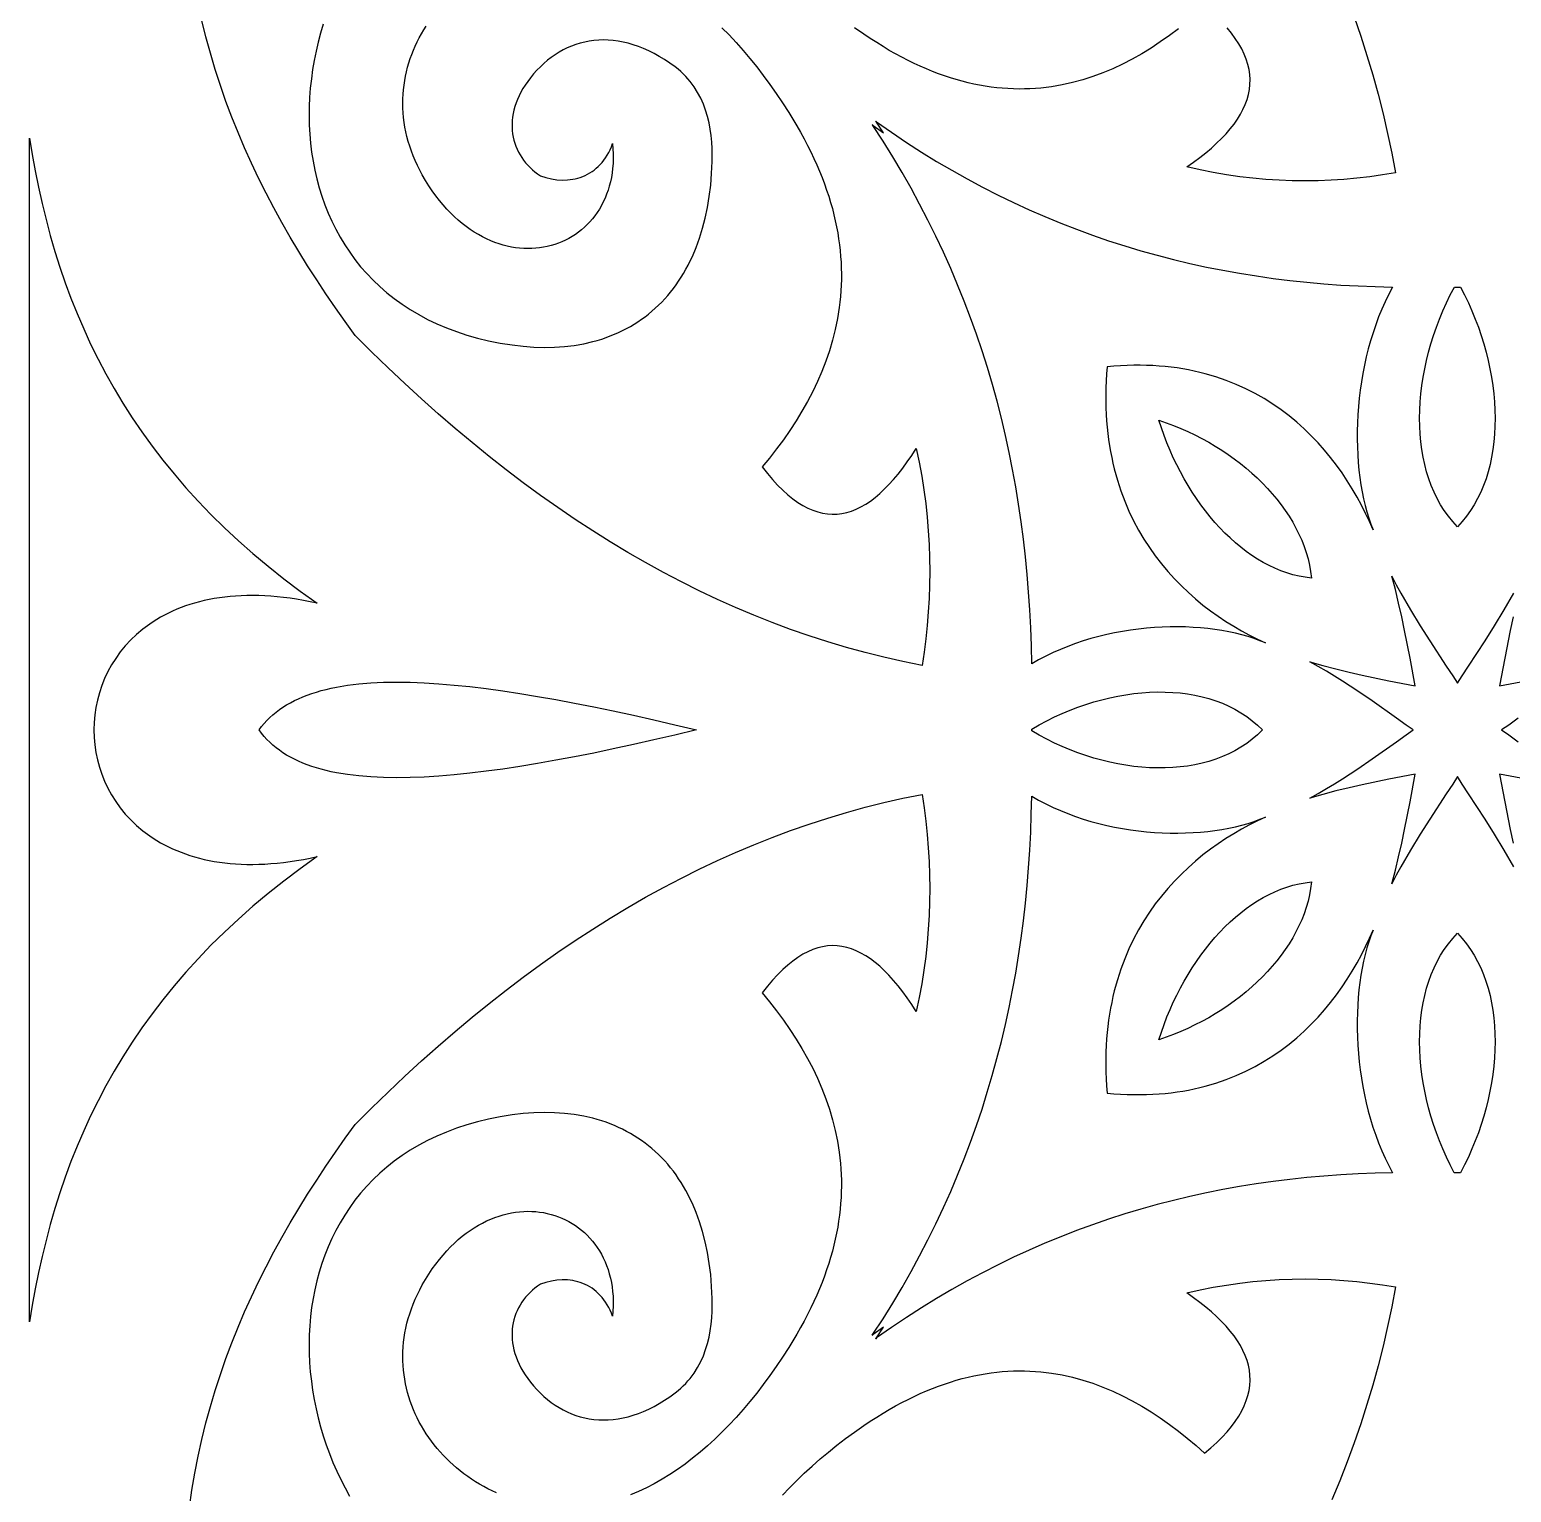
# Model space of a CAD drawing. Extents: x -375 to 375, y -1025 to 1025.
# Drawn here: x -275 to -197.2, y -586.3 to -509.4 of the extents above; entities that cross this region are included whole.
import ezdxf

# ---------------------------------------------------------------- set-up
doc = ezdxf.new("R2010")
doc.units = 0
doc.layers.add('LAYER_1', color=18, linetype='CONTINUOUS')

msp = doc.modelspace()

# ---------------------------------------------------------------- linework, layer by layer
at = {"layer": 'LAYER_1'}
for points in [[(-238.631, -509.324), (-238.257, -509.706), (-237.887, -510.103), (-237.522, -510.515), (-237.162, -510.94), (-236.808, -511.38), (-236.459, -511.833), (-236.116, -512.299), (-235.779, -512.778), (-235.448, -513.27), (-235.123, -513.773), (-234.906, -514.124), (-234.698, -514.472), (-234.5, -514.819), (-234.311, -515.163), (-234.132, -515.506), (-233.962, -515.847), (-233.801, -516.185), (-233.65, -516.522), (-233.507, -516.857), (-233.373, -517.189), (-233.248, -517.52), (-233.132, -517.849), (-233.024, -518.176), (-232.925, -518.501), (-232.834, -518.824), (-232.752, -519.145), (-232.677, -519.465), (-232.611, -519.782), (-232.553, -520.098), (-232.502, -520.411), (-232.459, -520.723), (-232.424, -521.033), (-232.397, -521.34), (-232.377, -521.646), (-232.364, -521.95), (-232.359, -522.253), (-232.36, -522.553), (-232.369, -522.852), (-232.385, -523.148), (-232.407, -523.443), (-232.437, -523.736), (-232.472, -524.027), (-232.564, -524.604), (-232.681, -525.173), (-232.822, -525.735), (-232.987, -526.29), (-233.175, -526.838), (-233.384, -527.378), (-233.616, -527.912), (-233.867, -528.438), (-234.138, -528.957), (-234.428, -529.469), (-234.736, -529.974), (-235.062, -530.473), (-235.403, -530.964), (-235.76, -531.449), (-236.132, -531.926), (-236.518, -532.397), (-236.246, -532.743), (-235.976, -533.062), (-235.707, -533.354), (-235.44, -533.62), (-235.174, -533.859), (-234.909, -534.073), (-234.645, -534.261), (-234.383, -534.423), (-234.122, -534.56), (-233.863, -534.673), (-233.604, -534.761), (-233.347, -534.825), (-233.091, -534.864), (-232.836, -534.88), (-232.582, -534.873), (-232.33, -534.842), (-232.078, -534.788), (-231.828, -534.712), (-231.578, -534.613), (-231.33, -534.493), (-231.083, -534.35), (-230.836, -534.186), (-230.591, -534.001), (-230.347, -533.795), (-230.103, -533.568), (-229.861, -533.32), (-229.619, -533.053), (-229.379, -532.766), (-229.139, -532.459), (-228.9, -532.133), (-228.662, -531.787), (-228.425, -531.423), (-228.273, -532.148), (-228.141, -532.871), (-228.026, -533.593), (-227.931, -534.312), (-227.853, -535.031), (-227.793, -535.747), (-227.751, -536.462), (-227.726, -537.175), (-227.719, -537.887), (-227.728, -538.597), (-227.754, -539.305), (-227.796, -540.012), (-227.854, -540.716), (-227.928, -541.419), (-228.018, -542.121), (-228.123, -542.821), (-229.123, -542.618), (-230.12, -542.393), (-231.111, -542.145), (-232.097, -541.874), (-233.079, -541.58), (-234.056, -541.264), (-235.028, -540.926), (-235.996, -540.565), (-236.959, -540.181), (-237.917, -539.776), (-238.871, -539.349), (-239.821, -538.899), (-240.765, -538.428), (-241.706, -537.935), (-242.642, -537.421), (-243.573, -536.885), (-244.5, -536.328), (-245.423, -535.75), (-246.341, -535.15), (-247.256, -534.529), (-248.165, -533.888), (-249.071, -533.226), (-249.972, -532.543), (-250.869, -531.839), (-251.762, -531.115), (-252.651, -530.37), (-253.536, -529.606), (-254.417, -528.821), (-255.293, -528.016), (-256.166, -527.191), (-257.034, -526.346), (-257.899, -525.482), (-258.421, -524.761), (-258.933, -524.036), (-259.433, -523.304), (-259.921, -522.567), (-260.397, -521.824), (-260.861, -521.075), (-261.311, -520.32), (-261.747, -519.557), (-262.169, -518.788), (-262.577, -518.012), (-262.969, -517.228), (-263.345, -516.437), (-263.706, -515.638), (-264.05, -514.831), (-264.377, -514.016), (-264.687, -513.193), (-264.978, -512.36), (-265.251, -511.519), (-265.506, -510.669), (-265.74, -509.81), (-265.955, -508.94)], [(-205.425, -508.76), (-205.078, -509.766), (-204.753, -510.778), (-204.449, -511.794), (-204.167, -512.816), (-203.906, -513.842), (-203.668, -514.873), (-203.451, -515.909), (-203.257, -516.951), (-203.929, -517.06), (-204.604, -517.153), (-205.279, -517.23), (-205.957, -517.291), (-206.636, -517.335), (-207.317, -517.362), (-207.999, -517.371), (-208.683, -517.363), (-209.369, -517.337), (-210.056, -517.293), (-210.745, -517.231), (-211.435, -517.15), (-212.127, -517.051), (-212.821, -516.932), (-213.516, -516.794), (-214.212, -516.636), (-213.862, -516.39), (-213.53, -516.142), (-213.217, -515.893), (-212.922, -515.644), (-212.646, -515.394), (-212.388, -515.142), (-212.151, -514.89), (-211.933, -514.637), (-211.734, -514.383), (-211.556, -514.128), (-211.399, -513.871), (-211.262, -513.614), (-211.146, -513.356), (-211.051, -513.096), (-210.978, -512.836), (-210.926, -512.574), (-210.897, -512.311), (-210.889, -512.047), (-210.905, -511.782), (-210.943, -511.516), (-211.004, -511.248), (-211.088, -510.979), (-211.197, -510.709), (-211.329, -510.437), (-211.485, -510.164), (-211.665, -509.89), (-211.87, -509.615), (-212.101, -509.338)], [(-259.574, -509.129), (-259.716, -509.602), (-259.842, -510.079), (-259.955, -510.558), (-260.052, -511.04), (-260.135, -511.524), (-260.202, -512.009), (-260.255, -512.495), (-260.292, -512.981), (-260.313, -513.466), (-260.319, -513.951), (-260.31, -514.434), (-260.284, -514.915), (-260.243, -515.394), (-260.186, -515.869), (-260.112, -516.341), (-260.022, -516.808), (-259.915, -517.27), (-259.792, -517.727), (-259.651, -518.179), (-259.494, -518.623), (-259.32, -519.061), (-259.129, -519.49), (-258.92, -519.912), (-258.694, -520.325), (-258.45, -520.729), (-258.188, -521.122), (-257.909, -521.506), (-257.611, -521.878), (-257.295, -522.239), (-256.961, -522.587), (-256.608, -522.923), (-256.237, -523.246), (-255.847, -523.555), (-255.438, -523.85), (-255.011, -524.13), (-254.564, -524.395), (-254.097, -524.643), (-253.612, -524.875), (-253.106, -525.09), (-252.581, -525.287), (-252.037, -525.466), (-251.472, -525.626), (-250.887, -525.767), (-250.282, -525.888), (-249.656, -525.988), (-249.079, -526.056), (-248.515, -526.098), (-247.964, -526.114), (-247.426, -526.104), (-246.901, -526.069), (-246.391, -526.008), (-245.895, -525.922), (-245.414, -525.811), (-245.179, -525.747), (-244.948, -525.676), (-244.72, -525.599), (-244.497, -525.516), (-244.277, -525.428), (-244.062, -525.333), (-243.85, -525.232), (-243.643, -525.125), (-243.439, -525.013), (-243.24, -524.894), (-243.045, -524.77), (-242.854, -524.64), (-242.667, -524.504), (-242.485, -524.363), (-242.307, -524.215), (-242.133, -524.062), (-241.964, -523.904), (-241.799, -523.739), (-241.639, -523.57), (-241.483, -523.394), (-241.332, -523.213), (-241.186, -523.027), (-241.044, -522.835), (-240.907, -522.638), (-240.775, -522.435), (-240.647, -522.227), (-240.525, -522.013), (-240.407, -521.795), (-240.294, -521.57), (-240.187, -521.341), (-239.986, -520.867), (-239.806, -520.372), (-239.647, -519.857), (-239.508, -519.321), (-239.391, -518.766), (-239.296, -518.191), (-239.223, -517.597), (-239.173, -516.983), (-239.145, -516.351), (-239.14, -516.014), (-239.146, -515.674), (-239.165, -515.334), (-239.198, -514.993), (-239.245, -514.655), (-239.309, -514.319), (-239.391, -513.987), (-239.49, -513.66), (-239.61, -513.34), (-239.749, -513.028), (-239.911, -512.725), (-240.096, -512.432), (-240.304, -512.15), (-240.418, -512.014), (-240.538, -511.881), (-240.665, -511.752), (-240.798, -511.626), (-240.938, -511.504), (-241.086, -511.387), (-241.365, -511.184), (-241.644, -510.998), (-241.922, -510.828), (-242.199, -510.674), (-242.474, -510.536), (-242.747, -510.414), (-243.019, -510.307), (-243.289, -510.215), (-243.557, -510.137), (-243.822, -510.075), (-244.085, -510.027), (-244.345, -509.993), (-244.603, -509.973), (-244.857, -509.966), (-245.108, -509.974), (-245.355, -509.994), (-245.599, -510.028), (-245.839, -510.075), (-246.075, -510.134), (-246.307, -510.206), (-246.534, -510.29), (-246.757, -510.386), (-246.975, -510.493), (-247.188, -510.612), (-247.396, -510.743), (-247.598, -510.885), (-247.795, -511.037), (-247.986, -511.2), (-248.172, -511.374), (-248.351, -511.558), (-248.524, -511.751), (-248.691, -511.955), (-248.834, -512.144), (-248.965, -512.333), (-249.084, -512.523), (-249.192, -512.712), (-249.288, -512.901), (-249.372, -513.089), (-249.445, -513.277), (-249.507, -513.464), (-249.559, -513.649), (-249.599, -513.833), (-249.629, -514.016), (-249.649, -514.196), (-249.659, -514.375), (-249.659, -514.551), (-249.649, -514.725), (-249.629, -514.897), (-249.6, -515.065), (-249.562, -515.23), (-249.515, -515.392), (-249.459, -515.55), (-249.394, -515.705), (-249.321, -515.856), (-249.24, -516.002), (-249.15, -516.144), (-249.053, -516.282), (-248.948, -516.414), (-248.835, -516.542), (-248.715, -516.664), (-248.588, -516.781), (-248.454, -516.892), (-248.313, -516.997), (-248.166, -517.096), (-247.881, -517.192), (-247.595, -517.262), (-247.309, -517.307), (-247.025, -517.327), (-246.745, -517.32), (-246.47, -517.287), (-246.335, -517.26), (-246.202, -517.226), (-246.072, -517.186), (-245.943, -517.139), (-245.817, -517.085), (-245.694, -517.023), (-245.574, -516.955), (-245.457, -516.88), (-245.344, -516.798), (-245.234, -516.709), (-245.128, -516.612), (-245.026, -516.508), (-244.928, -516.397), (-244.835, -516.279), (-244.746, -516.153), (-244.662, -516.02), (-244.583, -515.879), (-244.51, -515.731), (-244.442, -515.575), (-244.379, -515.412), (-244.357, -515.683), (-244.346, -515.949), (-244.345, -516.209), (-244.354, -516.463), (-244.374, -516.712), (-244.403, -516.955), (-244.443, -517.191), (-244.491, -517.422), (-244.549, -517.646), (-244.615, -517.864), (-244.69, -518.075), (-244.773, -518.28), (-244.865, -518.478), (-244.964, -518.669), (-245.071, -518.853), (-245.185, -519.03), (-245.307, -519.2), (-245.435, -519.363), (-245.569, -519.518), (-245.711, -519.666), (-245.858, -519.807), (-246.011, -519.939), (-246.169, -520.064), (-246.333, -520.181), (-246.502, -520.289), (-246.676, -520.39), (-246.854, -520.482), (-247.037, -520.566), (-247.224, -520.642), (-247.415, -520.708), (-247.609, -520.766), (-247.806, -520.816), (-248.007, -520.856), (-248.21, -520.887), (-248.416, -520.909), (-248.625, -520.922), (-248.835, -520.925), (-249.047, -520.919), (-249.261, -520.904), (-249.476, -520.878), (-249.692, -520.843), (-249.909, -520.798), (-250.126, -520.742), (-250.344, -520.677), (-250.562, -520.601), (-250.779, -520.515), (-250.996, -520.418), (-251.213, -520.311), (-251.428, -520.193), (-251.643, -520.064), (-251.855, -519.924), (-252.066, -519.773), (-252.276, -519.611), (-252.483, -519.437), (-252.687, -519.253), (-252.889, -519.056), (-253.088, -518.848), (-253.283, -518.629), (-253.475, -518.397), (-253.664, -518.153), (-253.848, -517.898), (-254.028, -517.63), (-254.204, -517.35), (-254.375, -517.057), (-254.51, -516.807), (-254.634, -516.555), (-254.749, -516.304), (-254.854, -516.052), (-254.949, -515.8), (-255.035, -515.548), (-255.111, -515.297), (-255.178, -515.045), (-255.236, -514.795), (-255.284, -514.544), (-255.324, -514.295), (-255.355, -514.046), (-255.377, -513.799), (-255.39, -513.552), (-255.395, -513.307), (-255.391, -513.063), (-255.38, -512.82), (-255.36, -512.579), (-255.332, -512.34), (-255.296, -512.102), (-255.253, -511.867), (-255.201, -511.633), (-255.143, -511.402), (-255.076, -511.174), (-255.003, -510.947), (-254.922, -510.724), (-254.835, -510.503), (-254.74, -510.285), (-254.639, -510.069), (-254.53, -509.858), (-254.416, -509.649), (-254.294, -509.443), (-254.167, -509.242)], [(-214.653, -509.376), (-215.126, -509.731), (-215.605, -510.07), (-216.09, -510.39), (-216.583, -510.692), (-217.082, -510.974), (-217.587, -511.236), (-218.1, -511.477), (-218.62, -511.695), (-219.146, -511.89), (-219.679, -512.062), (-220.219, -512.209), (-220.767, -512.33), (-221.321, -512.425), (-221.601, -512.463), (-221.882, -512.493), (-222.166, -512.517), (-222.451, -512.533), (-222.738, -512.542), (-223.027, -512.544), (-223.317, -512.538), (-223.609, -512.525), (-223.904, -512.504), (-224.199, -512.475), (-224.497, -512.439), (-224.797, -512.394), (-225.098, -512.342), (-225.401, -512.281), (-225.706, -512.212), (-226.013, -512.135), (-226.322, -512.049), (-226.633, -511.954), (-226.945, -511.851), (-227.259, -511.739), (-227.575, -511.618), (-227.894, -511.488), (-228.213, -511.348), (-228.535, -511.2), (-228.859, -511.042), (-229.184, -510.875), (-229.512, -510.698), (-229.841, -510.512), (-230.172, -510.315), (-230.505, -510.109), (-230.84, -509.893), (-231.177, -509.667), (-231.661, -509.329)], [(-197.03, -553.392), (-197.537, -552.517), (-198.048, -551.681), (-198.543, -550.9), (-199.413, -549.571), (-199.751, -549.056), (-199.998, -548.662), (-200.246, -549.056), (-200.584, -549.571), (-201.455, -550.9), (-201.949, -551.681), (-202.459, -552.517), (-202.964, -553.392), (-203.209, -553.838), (-203.447, -554.288), (-203.258, -553.582), (-203.085, -552.87), (-202.923, -552.153), (-202.772, -551.433), (-202.489, -549.984), (-202.219, -548.532), (-203.608, -548.803), (-204.996, -549.092), (-205.689, -549.248), (-206.379, -549.414), (-207.067, -549.593), (-207.752, -549.786), (-207.316, -549.544), (-206.884, -549.292), (-206.457, -549.035), (-206.037, -548.773), (-205.229, -548.248), (-204.476, -547.735), (-203.193, -546.829), (-202.696, -546.474), (-202.316, -546.211), (-202.696, -545.95), (-203.193, -545.596), (-204.476, -544.689), (-205.229, -544.175), (-206.037, -543.648), (-206.457, -543.385), (-206.884, -543.126), (-207.316, -542.874), (-207.752, -542.631), (-207.067, -542.827), (-206.379, -543.008), (-205.689, -543.176), (-204.996, -543.333), (-203.608, -543.624), (-202.219, -543.898), (-202.489, -542.441), (-202.772, -540.99), (-202.923, -540.269), (-203.085, -539.552), (-203.258, -538.839), (-203.447, -538.131), (-203.209, -538.582), (-202.964, -539.029), (-202.459, -539.905), (-201.949, -540.742), (-201.455, -541.524), (-200.584, -542.853), (-200.246, -543.368), (-199.998, -543.76), (-199.751, -543.368), (-199.413, -542.853), (-198.543, -541.524), (-198.048, -540.742), (-197.537, -539.905), (-197.03, -539.029)], [(-197.075, -540.269), (-197.228, -540.99), (-197.514, -542.441), (-197.785, -543.898), (-196.393, -543.624)], [(-196.805, -545.596), (-197.304, -545.95), (-197.686, -546.211), (-197.304, -546.474), (-196.805, -546.829)], [(-196.393, -548.803), (-197.785, -548.532), (-197.514, -549.984), (-197.228, -551.433), (-197.075, -552.153)], [(-266.607, -587.055), (-266.477, -586.145), (-266.324, -585.246), (-266.15, -584.357), (-265.955, -583.478), (-265.74, -582.609), (-265.506, -581.75), (-265.251, -580.9), (-264.978, -580.059), (-264.687, -579.226), (-264.377, -578.403), (-264.05, -577.588), (-263.706, -576.781), (-263.345, -575.982), (-262.969, -575.191), (-262.577, -574.407), (-262.169, -573.631), (-261.747, -572.862), (-261.311, -572.099), (-260.861, -571.344), (-260.397, -570.595), (-259.921, -569.852), (-259.433, -569.115), (-258.933, -568.383), (-258.421, -567.658), (-257.899, -566.937), (-257.034, -566.073), (-256.166, -565.228), (-255.293, -564.403), (-254.417, -563.598), (-253.536, -562.813), (-252.651, -562.048), (-251.762, -561.304), (-250.869, -560.58), (-249.972, -559.876), (-249.071, -559.193), (-248.165, -558.531), (-247.256, -557.889), (-246.341, -557.269), (-245.423, -556.669), (-244.5, -556.091), (-243.573, -555.533), (-242.642, -554.998), (-241.706, -554.483), (-240.765, -553.99), (-239.821, -553.519), (-238.871, -553.07), (-237.917, -552.643), (-236.959, -552.237), (-235.996, -551.854), (-235.028, -551.493), (-234.056, -551.154), (-233.079, -550.838), (-232.097, -550.545), (-231.111, -550.274), (-230.12, -550.025), (-229.123, -549.8), (-228.123, -549.598), (-228.018, -550.298), (-227.928, -550.999), (-227.854, -551.702), (-227.796, -552.407), (-227.754, -553.114), (-227.728, -553.822), (-227.719, -554.532), (-227.726, -555.244), (-227.751, -555.957), (-227.793, -556.672), (-227.853, -557.388), (-227.931, -558.107), (-228.026, -558.826), (-228.141, -559.548), (-228.273, -560.271), (-228.425, -560.996), (-228.662, -560.632), (-228.9, -560.286), (-229.139, -559.96), (-229.379, -559.653), (-229.619, -559.366), (-229.861, -559.098), (-230.103, -558.851), (-230.347, -558.624), (-230.591, -558.418), (-230.836, -558.232), (-231.083, -558.068), (-231.33, -557.926), (-231.578, -557.805), (-231.828, -557.707), (-232.078, -557.63), (-232.33, -557.577), (-232.582, -557.546), (-232.836, -557.538), (-233.091, -557.554), (-233.347, -557.594), (-233.604, -557.658), (-233.863, -557.746), (-234.122, -557.858), (-234.383, -557.995), (-234.645, -558.158), (-234.909, -558.346), (-235.174, -558.559), (-235.44, -558.799), (-235.707, -559.064), (-235.976, -559.356), (-236.246, -559.675), (-236.518, -560.021), (-236.132, -560.492), (-235.76, -560.97), (-235.403, -561.454), (-235.062, -561.946), (-234.736, -562.444), (-234.428, -562.949), (-234.138, -563.461), (-233.867, -563.981), (-233.616, -564.507), (-233.384, -565.04), (-233.175, -565.581), (-232.987, -566.128), (-232.822, -566.683), (-232.681, -567.245), (-232.564, -567.815), (-232.472, -568.391), (-232.437, -568.682), (-232.407, -568.975), (-232.385, -569.27), (-232.369, -569.567), (-232.36, -569.865), (-232.359, -570.166), (-232.364, -570.468), (-232.377, -570.772), (-232.397, -571.078), (-232.424, -571.386), (-232.459, -571.696), (-232.502, -572.008), (-232.553, -572.321), (-232.611, -572.637), (-232.677, -572.954), (-232.752, -573.273), (-232.834, -573.594), (-232.925, -573.918), (-233.024, -574.243), (-233.132, -574.57), (-233.248, -574.899), (-233.373, -575.229), (-233.507, -575.562), (-233.65, -575.897), (-233.801, -576.234), (-233.962, -576.572), (-234.132, -576.913), (-234.311, -577.256), (-234.5, -577.6), (-234.698, -577.947), (-234.906, -578.295), (-235.123, -578.646), (-235.448, -579.15), (-235.779, -579.641), (-236.116, -580.12), (-236.459, -580.586), (-236.808, -581.039), (-237.162, -581.479), (-237.522, -581.905), (-237.887, -582.316), (-238.257, -582.713), (-238.631, -583.095), (-239.011, -583.461), (-239.395, -583.812), (-239.783, -584.147), (-240.175, -584.466), (-240.571, -584.768), (-240.971, -585.053), (-241.375, -585.32), (-241.781, -585.57), (-242.191, -585.802), (-242.604, -586.015), (-243.02, -586.21), (-243.438, -586.385)], [(-250.471, -586.285), (-250.7, -586.18), (-250.925, -586.069), (-251.146, -585.951), (-251.363, -585.828), (-251.575, -585.7), (-251.784, -585.565), (-251.987, -585.426), (-252.186, -585.281), (-252.38, -585.131), (-252.57, -584.976), (-252.754, -584.816), (-252.933, -584.651), (-253.107, -584.482), (-253.275, -584.308), (-253.438, -584.13), (-253.596, -583.947), (-253.748, -583.761), (-253.893, -583.57), (-254.033, -583.375), (-254.167, -583.177), (-254.294, -582.975), (-254.416, -582.77), (-254.53, -582.561), (-254.639, -582.349), (-254.74, -582.134), (-254.835, -581.916), (-254.922, -581.695), (-255.003, -581.472), (-255.076, -581.245), (-255.143, -581.017), (-255.201, -580.785), (-255.253, -580.552), (-255.296, -580.317), (-255.332, -580.079), (-255.36, -579.84), (-255.38, -579.599), (-255.391, -579.356), (-255.395, -579.112), (-255.39, -578.867), (-255.377, -578.62), (-255.355, -578.373), (-255.324, -578.124), (-255.284, -577.875), (-255.236, -577.624), (-255.178, -577.374), (-255.111, -577.122), (-255.035, -576.871), (-254.949, -576.619), (-254.854, -576.367), (-254.749, -576.115), (-254.634, -575.864), (-254.51, -575.613), (-254.375, -575.362), (-254.204, -575.069), (-254.028, -574.789), (-253.848, -574.521), (-253.664, -574.266), (-253.475, -574.022), (-253.283, -573.791), (-253.088, -573.571), (-252.889, -573.363), (-252.687, -573.166), (-252.483, -572.982), (-252.276, -572.808), (-252.066, -572.646), (-251.855, -572.495), (-251.643, -572.355), (-251.428, -572.226), (-251.213, -572.108), (-250.996, -572.001), (-250.779, -571.904), (-250.562, -571.818), (-250.344, -571.742), (-250.126, -571.677), (-249.909, -571.621), (-249.692, -571.576), (-249.476, -571.541), (-249.261, -571.515), (-249.047, -571.5), (-248.835, -571.494), (-248.625, -571.497), (-248.416, -571.51), (-248.21, -571.532), (-248.007, -571.563), (-247.806, -571.603), (-247.609, -571.653), (-247.415, -571.711), (-247.224, -571.777), (-247.037, -571.853), (-246.854, -571.937), (-246.676, -572.029), (-246.502, -572.13), (-246.333, -572.238), (-246.169, -572.355), (-246.011, -572.48), (-245.858, -572.612), (-245.711, -572.753), (-245.569, -572.9), (-245.435, -573.056), (-245.307, -573.219), (-245.185, -573.389), (-245.071, -573.566), (-244.964, -573.75), (-244.865, -573.941), (-244.773, -574.139), (-244.69, -574.344), (-244.615, -574.555), (-244.549, -574.773), (-244.491, -574.997), (-244.443, -575.227), (-244.403, -575.464), (-244.374, -575.707), (-244.354, -575.955), (-244.345, -576.209), (-244.346, -576.469), (-244.357, -576.735), (-244.379, -577.006), (-244.442, -576.843), (-244.51, -576.687), (-244.583, -576.539), (-244.662, -576.398), (-244.746, -576.265), (-244.835, -576.14), (-244.928, -576.021), (-245.026, -575.91), (-245.128, -575.806), (-245.234, -575.71), (-245.344, -575.62), (-245.457, -575.538), (-245.574, -575.463), (-245.694, -575.395), (-245.817, -575.334), (-245.943, -575.28), (-246.072, -575.233), (-246.202, -575.192), (-246.335, -575.159), (-246.47, -575.132), (-246.745, -575.098), (-247.025, -575.092), (-247.309, -575.111), (-247.595, -575.156), (-247.881, -575.227), (-248.166, -575.322), (-248.313, -575.421), (-248.454, -575.526), (-248.588, -575.638), (-248.715, -575.754), (-248.835, -575.877), (-248.948, -576.004), (-249.053, -576.137), (-249.15, -576.274), (-249.24, -576.416), (-249.321, -576.563), (-249.394, -576.713), (-249.459, -576.868), (-249.515, -577.026), (-249.562, -577.188), (-249.6, -577.354), (-249.629, -577.522), (-249.649, -577.693), (-249.659, -577.867), (-249.659, -578.044), (-249.649, -578.222), (-249.629, -578.403), (-249.599, -578.586), (-249.559, -578.77), (-249.507, -578.955), (-249.445, -579.142), (-249.372, -579.329), (-249.288, -579.518), (-249.192, -579.707), (-249.084, -579.896), (-248.965, -580.085), (-248.834, -580.275), (-248.691, -580.463), (-248.524, -580.667), (-248.351, -580.861), (-248.172, -581.045), (-247.986, -581.218), (-247.795, -581.381), (-247.598, -581.534), (-247.396, -581.675), (-247.188, -581.806), (-246.975, -581.925), (-246.757, -582.033), (-246.534, -582.129), (-246.307, -582.213), (-246.075, -582.284), (-245.839, -582.344), (-245.599, -582.39), (-245.355, -582.424), (-245.108, -582.445), (-244.857, -582.452), (-244.603, -582.446), (-244.345, -582.426), (-244.085, -582.392), (-243.822, -582.344), (-243.557, -582.281), (-243.289, -582.204), (-243.019, -582.112), (-242.747, -582.005), (-242.474, -581.882), (-242.199, -581.744), (-241.922, -581.59), (-241.644, -581.42), (-241.365, -581.234), (-241.086, -581.032), (-240.938, -580.914), (-240.798, -580.792), (-240.665, -580.667), (-240.538, -580.537), (-240.418, -580.405), (-240.304, -580.269), (-240.096, -579.987), (-239.911, -579.694), (-239.749, -579.391), (-239.61, -579.078), (-239.49, -578.758), (-239.391, -578.432), (-239.309, -578.1), (-239.245, -577.764), (-239.198, -577.425), (-239.165, -577.085), (-239.146, -576.744), (-239.14, -576.405), (-239.145, -576.067), (-239.173, -575.435), (-239.223, -574.821), (-239.296, -574.227), (-239.391, -573.652), (-239.508, -573.097), (-239.647, -572.562), (-239.806, -572.046), (-239.986, -571.551), (-240.187, -571.077), (-240.294, -570.848), (-240.407, -570.624), (-240.525, -570.405), (-240.647, -570.192), (-240.775, -569.984), (-240.907, -569.781), (-241.044, -569.584), (-241.186, -569.392), (-241.332, -569.205), (-241.483, -569.024), (-241.639, -568.849), (-241.799, -568.679), (-241.964, -568.515), (-242.133, -568.356), (-242.307, -568.203), (-242.485, -568.056), (-242.667, -567.914), (-242.854, -567.779), (-243.045, -567.649), (-243.24, -567.524), (-243.439, -567.406), (-243.643, -567.293), (-243.85, -567.187), (-244.062, -567.086), (-244.277, -566.991), (-244.497, -566.902), (-244.72, -566.819), (-244.948, -566.743), (-245.179, -566.672), (-245.414, -566.607), (-245.895, -566.497), (-246.391, -566.411), (-246.901, -566.35), (-247.426, -566.314), (-247.964, -566.304), (-248.515, -566.32), (-249.079, -566.362), (-249.656, -566.43), (-250.282, -566.531), (-250.887, -566.652), (-251.472, -566.792), (-252.037, -566.953), (-252.581, -567.132), (-253.106, -567.329), (-253.612, -567.544), (-254.097, -567.776), (-254.564, -568.024), (-255.011, -568.289), (-255.438, -568.568), (-255.847, -568.863), (-256.237, -569.172), (-256.608, -569.495), (-256.961, -569.831), (-257.295, -570.18), (-257.611, -570.541), (-257.909, -570.913), (-258.188, -571.297), (-258.45, -571.69), (-258.694, -572.094), (-258.92, -572.507), (-259.129, -572.928), (-259.32, -573.358), (-259.494, -573.796), (-259.651, -574.24), (-259.792, -574.691), (-259.915, -575.148), (-260.022, -575.611), (-260.112, -576.078), (-260.186, -576.55), (-260.243, -577.025), (-260.284, -577.504), (-260.31, -577.985), (-260.319, -578.468), (-260.313, -578.952), (-260.292, -579.438), (-260.255, -579.924), (-260.202, -580.41), (-260.135, -580.895), (-260.052, -581.379), (-259.955, -581.861), (-259.842, -582.34), (-259.716, -582.817), (-259.574, -583.29), (-259.419, -583.759), (-259.249, -584.223), (-259.065, -584.683), (-258.868, -585.136), (-258.656, -585.583), (-258.431, -586.023), (-258.193, -586.456)], [(-235.453, -586.401), (-235.086, -586.011), (-234.705, -585.626), (-234.309, -585.247), (-233.9, -584.872), (-233.478, -584.504), (-233.042, -584.141), (-232.594, -583.784), (-232.134, -583.434), (-231.661, -583.089), (-231.177, -582.752), (-230.84, -582.525), (-230.505, -582.309), (-230.172, -582.103), (-229.841, -581.907), (-229.512, -581.72), (-229.184, -581.543), (-228.859, -581.376), (-228.535, -581.218), (-228.213, -581.07), (-227.894, -580.931), (-227.575, -580.801), (-227.259, -580.68), (-226.945, -580.568), (-226.633, -580.464), (-226.322, -580.37), (-226.013, -580.284), (-225.706, -580.206), (-225.401, -580.137), (-225.098, -580.077), (-224.797, -580.024), (-224.497, -579.98), (-224.199, -579.943), (-223.904, -579.915), (-223.609, -579.894), (-223.317, -579.88), (-223.027, -579.875), (-222.738, -579.877), (-222.451, -579.886), (-222.166, -579.902), (-221.882, -579.925), (-221.601, -579.956), (-221.321, -579.993), (-220.767, -580.088), (-220.219, -580.21), (-219.679, -580.357), (-219.146, -580.528), (-218.62, -580.724), (-218.1, -580.942), (-217.587, -581.183), (-217.082, -581.444), (-216.583, -581.727), (-216.09, -582.028), (-215.605, -582.349), (-215.126, -582.687), (-214.653, -583.043), (-214.188, -583.414), (-213.729, -583.801), (-213.276, -584.202), (-212.943, -583.92), (-212.637, -583.638), (-212.356, -583.359), (-212.101, -583.08), (-211.87, -582.804), (-211.665, -582.528), (-211.485, -582.254), (-211.329, -581.981), (-211.197, -581.71), (-211.088, -581.44), (-211.004, -581.171), (-210.943, -580.903), (-210.905, -580.637), (-210.889, -580.371), (-210.897, -580.108), (-210.926, -579.845), (-210.978, -579.583), (-211.051, -579.323), (-211.146, -579.063), (-211.262, -578.805), (-211.399, -578.548), (-211.556, -578.291), (-211.734, -578.036), (-211.933, -577.782), (-212.151, -577.529), (-212.388, -577.277), (-212.646, -577.025), (-212.922, -576.775), (-213.217, -576.526), (-213.53, -576.277), (-213.862, -576.03), (-214.212, -575.783), (-213.516, -575.625), (-212.821, -575.487), (-212.127, -575.368), (-211.435, -575.268), (-210.745, -575.187), (-210.056, -575.125), (-209.369, -575.081), (-208.683, -575.055), (-207.999, -575.047), (-207.317, -575.057), (-206.636, -575.084), (-205.957, -575.128), (-205.279, -575.188), (-204.604, -575.266), (-203.929, -575.359), (-203.257, -575.469), (-203.451, -576.51), (-203.668, -577.546), (-203.906, -578.577), (-204.167, -579.603), (-204.449, -580.625), (-204.753, -581.641), (-205.078, -582.653), (-205.425, -583.659), (-205.794, -584.661), (-206.183, -585.658), (-206.594, -586.651)]]:
    msp.add_lwpolyline(points, dxfattribs=at)
for points in [[(-230.511, -514.271), (-229.728, -514.819), (-228.942, -515.347), (-228.15, -515.855), (-227.355, -516.344), (-226.554, -516.815), (-225.75, -517.266), (-224.941, -517.699), (-224.128, -518.114), (-223.311, -518.51), (-222.49, -518.888), (-221.664, -519.248), (-220.834, -519.59), (-220.001, -519.914), (-219.162, -520.221), (-218.32, -520.511), (-217.474, -520.783), (-216.624, -521.039), (-215.77, -521.277), (-214.911, -521.499), (-214.049, -521.705), (-213.183, -521.894), (-212.313, -522.067), (-211.439, -522.224), (-210.561, -522.365), (-209.68, -522.491), (-208.794, -522.601), (-207.905, -522.695), (-207.012, -522.775), (-206.115, -522.839), (-205.215, -522.889), (-204.311, -522.924), (-203.403, -522.944), (-203.605, -523.325), (-203.795, -523.715), (-203.972, -524.112), (-204.137, -524.516), (-204.291, -524.927), (-204.432, -525.344), (-204.562, -525.765), (-204.681, -526.191), (-204.788, -526.619), (-204.884, -527.051), (-204.968, -527.484), (-205.042, -527.919), (-205.105, -528.354), (-205.157, -528.788), (-205.199, -529.222), (-205.23, -529.653), (-205.251, -530.082), (-205.262, -530.508), (-205.263, -530.93), (-205.254, -531.347), (-205.235, -531.758), (-205.207, -532.163), (-205.169, -532.561), (-205.122, -532.951), (-205.066, -533.333), (-205, -533.705), (-204.926, -534.068), (-204.843, -534.419), (-204.751, -534.759), (-204.651, -535.087), (-204.543, -535.402), (-204.426, -535.703), (-204.617, -535.269), (-204.821, -534.835), (-205.04, -534.403), (-205.273, -533.974), (-205.52, -533.548), (-205.782, -533.127), (-206.059, -532.711), (-206.352, -532.303), (-206.659, -531.901), (-206.982, -531.509), (-207.321, -531.127), (-207.675, -530.755), (-208.046, -530.395), (-208.433, -530.047), (-208.836, -529.714), (-209.256, -529.395), (-209.693, -529.092), (-210.147, -528.806), (-210.619, -528.538), (-211.107, -528.288), (-211.614, -528.059), (-212.138, -527.85), (-212.68, -527.663), (-213.241, -527.5), (-213.528, -527.427), (-213.82, -527.36), (-214.116, -527.299), (-214.417, -527.245), (-214.723, -527.197), (-215.034, -527.156), (-215.349, -527.121), (-215.669, -527.094), (-215.994, -527.073), (-216.324, -527.06), (-216.659, -527.053), (-216.998, -527.054), (-217.342, -527.063), (-217.692, -527.079), (-218.046, -527.103), (-218.405, -527.135), (-218.434, -527.509), (-218.454, -527.877), (-218.468, -528.24), (-218.474, -528.598), (-218.473, -528.95), (-218.464, -529.298), (-218.449, -529.641), (-218.427, -529.978), (-218.399, -530.311), (-218.364, -530.638), (-218.322, -530.961), (-218.274, -531.279), (-218.22, -531.591), (-218.16, -531.899), (-218.094, -532.202), (-218.022, -532.5), (-217.861, -533.082), (-217.678, -533.645), (-217.475, -534.189), (-217.251, -534.715), (-217.008, -535.222), (-216.748, -535.711), (-216.47, -536.182), (-216.176, -536.635), (-215.867, -537.071), (-215.544, -537.489), (-215.208, -537.891), (-214.86, -538.275), (-214.5, -538.642), (-214.131, -538.993), (-213.752, -539.328), (-213.364, -539.647), (-212.969, -539.949), (-212.568, -540.236), (-212.162, -540.508), (-211.751, -540.764), (-211.336, -541.005), (-210.919, -541.231), (-210.501, -541.442), (-210.082, -541.639), (-210.373, -541.52), (-210.677, -541.409), (-210.994, -541.307), (-211.322, -541.214), (-211.661, -541.129), (-212.011, -541.054), (-212.37, -540.988), (-212.738, -540.932), (-213.114, -540.885), (-213.498, -540.848), (-213.888, -540.82), (-214.285, -540.802), (-214.686, -540.795), (-215.093, -540.797), (-215.503, -540.81), (-215.916, -540.834), (-216.331, -540.868), (-216.749, -540.912), (-217.167, -540.968), (-217.585, -541.034), (-218.003, -541.112), (-218.42, -541.201), (-218.834, -541.301), (-219.247, -541.413), (-219.655, -541.536), (-220.06, -541.672), (-220.46, -541.819), (-220.854, -541.978), (-221.242, -542.149), (-221.623, -542.333), (-221.997, -542.529), (-222.362, -542.737), (-222.38, -541.791), (-222.413, -540.848), (-222.46, -539.909), (-222.521, -538.974), (-222.596, -538.042), (-222.686, -537.115), (-222.791, -536.191), (-222.911, -535.272), (-223.046, -534.356), (-223.197, -533.445), (-223.363, -532.537), (-223.544, -531.634), (-223.741, -530.735), (-223.954, -529.839), (-224.183, -528.948), (-224.429, -528.062), (-224.691, -527.179), (-224.969, -526.301), (-225.264, -525.427), (-225.576, -524.557), (-225.905, -523.691), (-226.252, -522.83), (-226.615, -521.974), (-226.997, -521.121), (-227.396, -520.273), (-227.813, -519.43), (-228.247, -518.591), (-228.7, -517.757), (-229.172, -516.927), (-229.662, -516.102), (-230.17, -515.281), (-230.698, -514.465), (-230.74, -514.421), (-230.715, -514.439), (-230.733, -514.415), (-230.691, -514.457), (-230.151, -514.841), (-230.52, -514.279), (-230.561, -514.236), (-230.536, -514.254), (-230.552, -514.228)], [(-274.861, -515.989), (-274.706, -516.85), (-274.535, -517.706), (-274.346, -518.556), (-274.14, -519.4), (-273.916, -520.239), (-273.674, -521.072), (-273.412, -521.899), (-273.13, -522.72), (-272.828, -523.535), (-272.505, -524.343), (-272.161, -525.145), (-271.794, -525.94), (-271.405, -526.728), (-270.993, -527.509), (-270.557, -528.283), (-270.097, -529.049), (-269.612, -529.808), (-269.101, -530.559), (-268.565, -531.302), (-268.002, -532.038), (-267.412, -532.765), (-266.795, -533.484), (-266.149, -534.194), (-265.474, -534.896), (-264.771, -535.589), (-264.037, -536.273), (-263.273, -536.949), (-262.478, -537.615), (-261.651, -538.271), (-260.792, -538.918), (-259.901, -539.556), (-260.265, -539.478), (-260.622, -539.408), (-260.974, -539.347), (-261.321, -539.295), (-261.661, -539.251), (-261.996, -539.214), (-262.325, -539.186), (-262.649, -539.165), (-262.966, -539.152), (-263.278, -539.147), (-263.585, -539.148), (-263.885, -539.158), (-264.18, -539.174), (-264.469, -539.197), (-264.753, -539.227), (-265.03, -539.263), (-265.302, -539.307), (-265.568, -539.356), (-265.829, -539.412), (-266.083, -539.474), (-266.332, -539.542), (-266.576, -539.616), (-266.813, -539.696), (-267.045, -539.781), (-267.271, -539.871), (-267.492, -539.967), (-267.706, -540.068), (-267.915, -540.175), (-268.118, -540.286), (-268.316, -540.402), (-268.508, -540.522), (-268.694, -540.647), (-269.049, -540.91), (-269.381, -541.19), (-269.69, -541.484), (-269.976, -541.793), (-270.239, -542.115), (-270.48, -542.449), (-270.697, -542.794), (-270.892, -543.148), (-271.063, -543.512), (-271.212, -543.883), (-271.338, -544.26), (-271.441, -544.643), (-271.521, -545.031), (-271.579, -545.422), (-271.613, -545.815), (-271.624, -546.208), (-271.624, -546.21), (-271.624, -546.21), (-271.613, -546.604), (-271.579, -546.997), (-271.521, -547.388), (-271.441, -547.775), (-271.338, -548.158), (-271.212, -548.536), (-271.063, -548.907), (-270.892, -549.27), (-270.697, -549.625), (-270.48, -549.97), (-270.239, -550.304), (-269.976, -550.626), (-269.69, -550.934), (-269.381, -551.229), (-269.049, -551.508), (-268.694, -551.771), (-268.508, -551.896), (-268.316, -552.017), (-268.118, -552.133), (-267.915, -552.244), (-267.706, -552.35), (-267.492, -552.451), (-267.271, -552.547), (-267.045, -552.638), (-266.813, -552.723), (-266.576, -552.803), (-266.332, -552.876), (-266.083, -552.944), (-265.829, -553.006), (-265.568, -553.062), (-265.302, -553.112), (-265.03, -553.155), (-264.753, -553.192), (-264.469, -553.222), (-264.18, -553.245), (-263.885, -553.261), (-263.585, -553.27), (-263.278, -553.272), (-262.966, -553.266), (-262.649, -553.253), (-262.325, -553.233), (-261.996, -553.204), (-261.661, -553.168), (-261.321, -553.123), (-260.974, -553.071), (-260.622, -553.01), (-260.265, -552.941), (-259.901, -552.863), (-260.792, -553.5), (-261.651, -554.147), (-262.478, -554.804), (-263.273, -555.47), (-264.037, -556.145), (-264.771, -556.829), (-265.474, -557.523), (-266.149, -558.224), (-266.795, -558.935), (-267.412, -559.654), (-268.002, -560.381), (-268.565, -561.117), (-269.101, -561.86), (-269.612, -562.612), (-270.097, -563.371), (-270.557, -564.137), (-270.993, -564.911), (-271.405, -565.692), (-271.794, -566.48), (-272.16, -567.275), (-272.505, -568.077), (-272.828, -568.885), (-273.13, -569.7), (-273.412, -570.521), (-273.674, -571.348), (-273.916, -572.181), (-274.14, -573.02), (-274.346, -573.865), (-274.535, -574.715), (-274.706, -575.571), (-274.861, -576.431), (-275, -577.297), (-275, -515.124)], [(-199.624, -523.36), (-199.423, -523.777), (-199.236, -524.199), (-199.061, -524.625), (-198.899, -525.055), (-198.75, -525.489), (-198.615, -525.924), (-198.493, -526.361), (-198.384, -526.8), (-198.29, -527.238), (-198.209, -527.676), (-198.143, -528.113), (-198.09, -528.548), (-198.052, -528.981), (-198.029, -529.41), (-198.02, -529.836), (-198.026, -530.256), (-198.047, -530.672), (-198.083, -531.081), (-198.135, -531.484), (-198.202, -531.879), (-198.284, -532.266), (-198.382, -532.644), (-198.496, -533.013), (-198.626, -533.371), (-198.773, -533.719), (-198.935, -534.055), (-199.114, -534.378), (-199.31, -534.688), (-199.522, -534.985), (-199.752, -535.267), (-199.998, -535.535), (-200.245, -535.267), (-200.475, -534.985), (-200.688, -534.688), (-200.884, -534.378), (-201.064, -534.055), (-201.227, -533.719), (-201.373, -533.371), (-201.504, -533.013), (-201.618, -532.644), (-201.717, -532.266), (-201.799, -531.879), (-201.867, -531.484), (-201.918, -531.081), (-201.955, -530.672), (-201.976, -530.256), (-201.982, -529.836), (-201.973, -529.41), (-201.95, -528.981), (-201.912, -528.548), (-201.859, -528.113), (-201.793, -527.676), (-201.712, -527.238), (-201.617, -526.8), (-201.509, -526.361), (-201.386, -525.924), (-201.251, -525.489), (-201.101, -525.055), (-200.939, -524.625), (-200.764, -524.199), (-200.575, -523.777), (-200.374, -523.36), (-200.16, -522.949), (-199.837, -522.949)], [(-215.293, -530.07), (-214.908, -530.215), (-214.527, -530.372), (-214.153, -530.538), (-213.784, -530.715), (-213.421, -530.902), (-213.065, -531.098), (-212.716, -531.304), (-212.375, -531.518), (-212.042, -531.741), (-211.717, -531.973), (-211.401, -532.212), (-211.095, -532.459), (-210.799, -532.714), (-210.513, -532.975), (-210.238, -533.244), (-209.974, -533.519), (-209.721, -533.801), (-209.481, -534.088), (-209.254, -534.381), (-209.039, -534.679), (-208.838, -534.983), (-208.651, -535.291), (-208.478, -535.604), (-208.32, -535.921), (-208.177, -536.242), (-208.051, -536.566), (-207.94, -536.894), (-207.846, -537.224), (-207.769, -537.558), (-207.709, -537.894), (-207.668, -538.232), (-207.993, -538.192), (-208.316, -538.133), (-208.637, -538.055), (-208.955, -537.96), (-209.271, -537.847), (-209.584, -537.718), (-209.893, -537.572), (-210.198, -537.409), (-210.5, -537.232), (-210.797, -537.039), (-211.09, -536.831), (-211.378, -536.61), (-211.661, -536.374), (-211.939, -536.126), (-212.211, -535.865), (-212.477, -535.591), (-212.736, -535.306), (-212.99, -535.009), (-213.236, -534.702), (-213.475, -534.384), (-213.707, -534.056), (-213.931, -533.719), (-214.147, -533.373), (-214.354, -533.019), (-214.553, -532.656), (-214.744, -532.286), (-214.925, -531.909), (-215.096, -531.526), (-215.258, -531.136), (-215.41, -530.741), (-215.551, -530.34), (-215.682, -529.935)], [(-255.013, -543.706), (-254.27, -543.734), (-253.499, -543.782), (-252.701, -543.849), (-251.876, -543.933), (-251.025, -544.035), (-250.147, -544.155), (-249.243, -544.292), (-248.313, -544.445), (-247.357, -544.614), (-246.376, -544.798), (-245.371, -544.998), (-244.34, -545.212), (-243.285, -545.441), (-242.205, -545.683), (-241.102, -545.939), (-239.974, -546.208), (-239.973, -546.208), (-239.974, -546.208), (-239.974, -546.208), (-239.976, -546.21), (-239.974, -546.21), (-239.974, -546.21), (-239.973, -546.211), (-239.974, -546.211), (-241.102, -546.48), (-242.205, -546.736), (-243.285, -546.978), (-244.34, -547.207), (-245.371, -547.421), (-246.376, -547.621), (-247.357, -547.805), (-248.313, -547.974), (-249.243, -548.127), (-250.147, -548.264), (-251.025, -548.383), (-251.876, -548.486), (-252.701, -548.57), (-253.499, -548.637), (-254.27, -548.684), (-255.013, -548.713), (-255.729, -548.722), (-256.416, -548.711), (-257.076, -548.68), (-257.706, -548.628), (-258.308, -548.554), (-258.881, -548.459), (-259.156, -548.403), (-259.424, -548.341), (-259.685, -548.274), (-259.938, -548.201), (-260.184, -548.122), (-260.422, -548.038), (-260.653, -547.947), (-260.876, -547.851), (-261.091, -547.749), (-261.299, -547.64), (-261.499, -547.526), (-261.691, -547.405), (-261.876, -547.278), (-262.053, -547.145), (-262.222, -547.005), (-262.383, -546.86), (-262.537, -546.707), (-262.682, -546.549), (-262.82, -546.383), (-262.949, -546.211), (-262.95, -546.211), (-262.949, -546.21), (-262.95, -546.21), (-262.949, -546.208), (-262.95, -546.208), (-262.949, -546.208), (-262.82, -546.036), (-262.682, -545.87), (-262.537, -545.712), (-262.383, -545.559), (-262.222, -545.413), (-262.053, -545.274), (-261.876, -545.141), (-261.691, -545.014), (-261.499, -544.893), (-261.299, -544.779), (-261.091, -544.67), (-260.876, -544.568), (-260.653, -544.472), (-260.422, -544.381), (-260.184, -544.297), (-259.938, -544.218), (-259.685, -544.145), (-259.424, -544.078), (-259.156, -544.016), (-258.881, -543.96), (-258.308, -543.865), (-257.706, -543.791), (-257.076, -543.739), (-256.416, -543.708), (-255.729, -543.697)], [(-215.354, -544.217), (-214.953, -544.235), (-214.559, -544.268), (-214.171, -544.318), (-213.789, -544.383), (-213.415, -544.465), (-213.05, -544.563), (-212.693, -544.678), (-212.346, -544.81), (-212.01, -544.958), (-211.684, -545.123), (-211.37, -545.306), (-211.069, -545.506), (-210.78, -545.724), (-210.505, -545.959), (-210.244, -546.212), (-210.505, -546.465), (-210.78, -546.7), (-211.069, -546.917), (-211.37, -547.117), (-211.684, -547.299), (-212.01, -547.465), (-212.346, -547.613), (-212.693, -547.744), (-213.05, -547.859), (-213.415, -547.957), (-213.789, -548.039), (-214.171, -548.104), (-214.559, -548.154), (-214.953, -548.187), (-215.354, -548.205), (-215.759, -548.207), (-216.168, -548.194), (-216.581, -548.166), (-216.996, -548.123), (-217.414, -548.064), (-217.834, -547.991), (-218.254, -547.904), (-218.675, -547.802), (-219.095, -547.686), (-219.514, -547.555), (-219.931, -547.411), (-220.345, -547.253), (-220.757, -547.081), (-221.164, -546.896), (-221.568, -546.698), (-221.965, -546.487), (-222.357, -546.262), (-222.357, -546.16), (-221.965, -545.936), (-221.568, -545.724), (-221.164, -545.526), (-220.757, -545.341), (-220.345, -545.169), (-219.931, -545.011), (-219.514, -544.867), (-219.095, -544.736), (-218.675, -544.62), (-218.254, -544.518), (-217.834, -544.43), (-217.414, -544.357), (-216.996, -544.299), (-216.581, -544.256), (-216.168, -544.227), (-215.759, -544.214)], [(-221.997, -549.896), (-221.624, -550.092), (-221.242, -550.276), (-220.854, -550.447), (-220.46, -550.606), (-220.06, -550.753), (-219.655, -550.889), (-219.247, -551.012), (-218.835, -551.124), (-218.42, -551.224), (-218.003, -551.313), (-217.585, -551.39), (-217.167, -551.457), (-216.749, -551.512), (-216.331, -551.557), (-215.916, -551.591), (-215.503, -551.614), (-215.093, -551.627), (-214.686, -551.629), (-214.285, -551.622), (-213.888, -551.604), (-213.498, -551.577), (-213.114, -551.539), (-212.738, -551.492), (-212.37, -551.436), (-212.011, -551.37), (-211.661, -551.294), (-211.322, -551.21), (-210.994, -551.117), (-210.677, -551.014), (-210.373, -550.904), (-210.082, -550.784), (-210.501, -550.981), (-210.919, -551.192), (-211.336, -551.418), (-211.751, -551.659), (-212.162, -551.915), (-212.568, -552.186), (-212.969, -552.473), (-213.364, -552.776), (-213.752, -553.094), (-214.131, -553.429), (-214.5, -553.779), (-214.86, -554.147), (-215.208, -554.531), (-215.544, -554.932), (-215.867, -555.35), (-216.176, -555.786), (-216.47, -556.239), (-216.748, -556.71), (-217.008, -557.198), (-217.251, -557.706), (-217.475, -558.231), (-217.678, -558.775), (-217.861, -559.338), (-218.022, -559.92), (-218.094, -560.218), (-218.16, -560.521), (-218.22, -560.829), (-218.274, -561.141), (-218.322, -561.459), (-218.364, -561.781), (-218.399, -562.109), (-218.427, -562.441), (-218.449, -562.779), (-218.464, -563.121), (-218.473, -563.469), (-218.474, -563.822), (-218.468, -564.18), (-218.454, -564.542), (-218.434, -564.911), (-218.405, -565.284), (-218.046, -565.316), (-217.692, -565.34), (-217.342, -565.356), (-216.998, -565.365), (-216.659, -565.366), (-216.324, -565.36), (-215.994, -565.347), (-215.669, -565.326), (-215.349, -565.299), (-215.034, -565.265), (-214.723, -565.223), (-214.417, -565.176), (-214.116, -565.122), (-213.82, -565.061), (-213.528, -564.994), (-213.241, -564.921), (-212.68, -564.758), (-212.138, -564.571), (-211.614, -564.363), (-211.107, -564.133), (-210.619, -563.884), (-210.147, -563.616), (-209.693, -563.33), (-209.256, -563.027), (-208.836, -562.708), (-208.433, -562.375), (-208.046, -562.028), (-207.675, -561.667), (-207.321, -561.296), (-206.982, -560.913), (-206.659, -560.521), (-206.352, -560.12), (-206.059, -559.711), (-205.782, -559.295), (-205.52, -558.874), (-205.273, -558.448), (-205.04, -558.018), (-204.821, -557.586), (-204.617, -557.152), (-204.426, -556.718), (-204.543, -557.019), (-204.651, -557.334), (-204.751, -557.662), (-204.843, -558.002), (-204.926, -558.354), (-205, -558.717), (-205.065, -559.089), (-205.122, -559.471), (-205.169, -559.861), (-205.206, -560.259), (-205.235, -560.664), (-205.254, -561.076), (-205.263, -561.493), (-205.262, -561.914), (-205.251, -562.34), (-205.23, -562.769), (-205.199, -563.201), (-205.157, -563.634), (-205.105, -564.069), (-205.042, -564.504), (-204.969, -564.938), (-204.884, -565.371), (-204.788, -565.803), (-204.682, -566.231), (-204.563, -566.657), (-204.433, -567.078), (-204.292, -567.494), (-204.139, -567.904), (-203.974, -568.309), (-203.796, -568.706), (-203.607, -569.095), (-203.405, -569.476), (-204.313, -569.496), (-205.217, -569.531), (-206.117, -569.58), (-207.014, -569.645), (-207.907, -569.724), (-208.796, -569.819), (-209.681, -569.929), (-210.563, -570.054), (-211.44, -570.195), (-212.314, -570.352), (-213.184, -570.525), (-214.05, -570.714), (-214.913, -570.919), (-215.771, -571.141), (-216.625, -571.38), (-217.475, -571.635), (-218.321, -571.908), (-219.163, -572.197), (-220.001, -572.504), (-220.835, -572.829), (-221.665, -573.171), (-222.491, -573.531), (-223.312, -573.909), (-224.129, -574.305), (-224.942, -574.719), (-225.751, -575.152), (-226.555, -575.604), (-227.355, -576.074), (-228.151, -576.563), (-228.942, -577.072), (-229.729, -577.6), (-230.511, -578.147), (-230.552, -578.191), (-230.536, -578.164), (-230.561, -578.183), (-230.52, -578.139), (-230.151, -577.577), (-230.691, -577.962), (-230.733, -578.004), (-230.715, -577.978), (-230.74, -577.997), (-230.698, -577.954), (-230.17, -577.138), (-229.662, -576.317), (-229.172, -575.492), (-228.701, -574.663), (-228.248, -573.828), (-227.813, -572.99), (-227.396, -572.146), (-226.998, -571.299), (-226.616, -570.447), (-226.253, -569.59), (-225.906, -568.729), (-225.577, -567.864), (-225.265, -566.994), (-224.97, -566.121), (-224.692, -565.242), (-224.43, -564.36), (-224.185, -563.473), (-223.955, -562.583), (-223.742, -561.688), (-223.545, -560.789), (-223.364, -559.885), (-223.198, -558.978), (-223.047, -558.067), (-222.912, -557.152), (-222.792, -556.232), (-222.687, -555.309), (-222.597, -554.382), (-222.521, -553.451), (-222.46, -552.516), (-222.413, -551.577), (-222.381, -550.634), (-222.362, -549.688)], [(-207.709, -554.534), (-207.769, -554.869), (-207.846, -555.202), (-207.94, -555.533), (-208.051, -555.86), (-208.177, -556.184), (-208.32, -556.505), (-208.478, -556.821), (-208.651, -557.134), (-208.838, -557.442), (-209.039, -557.745), (-209.254, -558.043), (-209.481, -558.336), (-209.721, -558.623), (-209.974, -558.905), (-210.238, -559.18), (-210.513, -559.448), (-210.799, -559.71), (-211.095, -559.964), (-211.401, -560.211), (-211.717, -560.45), (-212.042, -560.681), (-212.375, -560.904), (-212.716, -561.118), (-213.065, -561.324), (-213.421, -561.52), (-213.784, -561.706), (-214.153, -561.883), (-214.527, -562.049), (-214.908, -562.205), (-215.293, -562.35), (-215.682, -562.485), (-215.551, -562.079), (-215.41, -561.679), (-215.258, -561.284), (-215.096, -560.894), (-214.925, -560.511), (-214.744, -560.134), (-214.553, -559.764), (-214.354, -559.401), (-214.147, -559.047), (-213.931, -558.701), (-213.707, -558.364), (-213.475, -558.037), (-213.236, -557.719), (-212.99, -557.412), (-212.736, -557.116), (-212.477, -556.831), (-212.211, -556.558), (-211.939, -556.297), (-211.661, -556.048), (-211.378, -555.813), (-211.09, -555.592), (-210.797, -555.385), (-210.5, -555.192), (-210.198, -555.015), (-209.893, -554.853), (-209.584, -554.707), (-209.271, -554.578), (-208.955, -554.466), (-208.637, -554.371), (-208.316, -554.294), (-207.993, -554.236), (-207.668, -554.196)], [(-199.752, -557.156), (-199.523, -557.438), (-199.31, -557.735), (-199.115, -558.045), (-198.936, -558.368), (-198.773, -558.703), (-198.627, -559.051), (-198.497, -559.409), (-198.383, -559.777), (-198.285, -560.155), (-198.202, -560.542), (-198.135, -560.937), (-198.084, -561.339), (-198.048, -561.749), (-198.027, -562.164), (-198.02, -562.584), (-198.029, -563.01), (-198.052, -563.439), (-198.09, -563.871), (-198.142, -564.306), (-198.208, -564.743), (-198.289, -565.181), (-198.383, -565.62), (-198.491, -566.058), (-198.613, -566.495), (-198.748, -566.931), (-198.897, -567.364), (-199.058, -567.794), (-199.233, -568.22), (-199.42, -568.642), (-199.621, -569.059), (-199.833, -569.47), (-200.166, -569.47), (-200.379, -569.059), (-200.58, -568.642), (-200.768, -568.22), (-200.943, -567.794), (-201.105, -567.364), (-201.253, -566.931), (-201.389, -566.495), (-201.511, -566.058), (-201.619, -565.62), (-201.713, -565.181), (-201.794, -564.743), (-201.86, -564.306), (-201.912, -563.871), (-201.95, -563.439), (-201.973, -563.01), (-201.982, -562.584), (-201.975, -562.164), (-201.954, -561.749), (-201.918, -561.339), (-201.866, -560.937), (-201.799, -560.542), (-201.716, -560.155), (-201.617, -559.777), (-201.503, -559.409), (-201.373, -559.051), (-201.226, -558.703), (-201.063, -558.368), (-200.884, -558.045), (-200.688, -557.735), (-200.475, -557.438), (-200.245, -557.156), (-199.998, -556.89)]]:
    msp.add_lwpolyline(points, close=True, dxfattribs=at)

doc.saveas('drawing.dxf')
